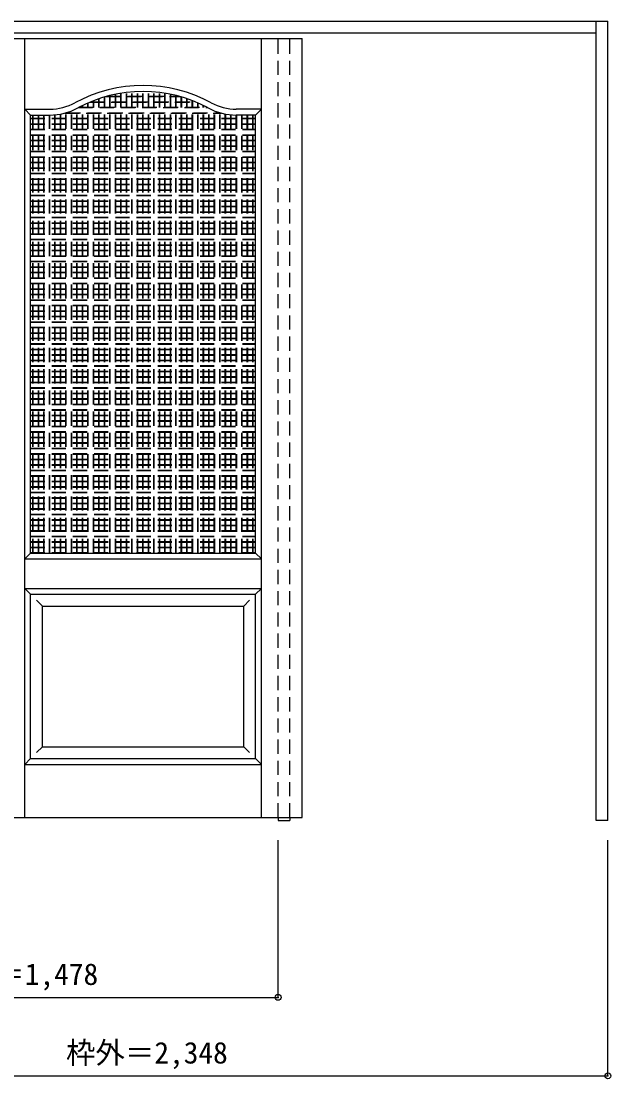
# Model space of a CAD drawing. Units: millimetres, scale not verified. Extents: x -1316 to 1584, y -1810 to 890.
# Drawn here: x 82 to 1584, y -1810 to 883 of the extents above; entities that cross this region are included whole.
import ezdxf
from ezdxf.enums import TextEntityAlignment as Align

# ---------------------------------------------------------------- set-up
doc = ezdxf.new("R2010")
doc.units = ezdxf.units.MM
doc.header["$LTSCALE"] = 30
doc.header["$PDMODE"] = 32
doc.header["$PDSIZE"] = 15
doc.linetypes.add('DASHED1', pattern=[1.8, 1.2, -0.6])
doc.layers.add('0-0', color=4, linetype='DASHED1')
doc.layers.add('0-1_寸法', color=7, linetype='Continuous')
doc.styles.add('ＭＳ ゴシック', font='')
doc.styles.get('ＭＳ ゴシック').set_extended_font_data('MS Gothic')

msp = doc.modelspace()

# ---------------------------------------------------------------- linework, layer by layer
at = {"layer": '0-0', "color": 3, "linetype": 'Continuous'}
for p, q in [((-771.53, 882.69), (1576.47, 882.69)), ((1546.47, -1152.31), (1546.47, 882.69)), ((1576.47, -1152.31), (1576.47, 882.69)), ((-741.53, 852.69), (1546.47, 852.69)), ((-741.53, 838.69), (797.47, 838.69)), ((105.97, 643.69), (154.99, 643.69)), ((105.97, -471.31), (105.97, 643.69)), ((678.97, 643.69), (629.96, 643.69)), ((105.97, -576.31), (678.97, -576.31)), ((105.97, -994.31), (105.97, -576.31)), ((678.97, -994.31), (678.97, -576.31)), ((105.97, -994.31), (678.97, -994.31)), ((736.47, -1144.31), (736.47, -1152.31)), ((736.47, -1152.31), (766.47, -1152.31)), ((766.47, -1144.31), (766.47, -1152.31)), ((1576.47, -1152.31), (1546.47, -1152.31))]:
    msp.add_line(p, q, dxfattribs=at)
at = {"layer": '0-0', "color": 7, "linetype": 'Continuous'}
for p, q in [((90.97, -1144.31), (90.97, 838.69)), ((693.97, -1144.31), (693.97, 838.69)), ((105.97, 643.69), (90.97, 658.69)), ((90.97, 658.69), (154.99, 658.69)), ((693.97, 658.69), (629.96, 658.69)), ((678.97, 643.69), (693.97, 658.69)), ((105.97, -471.31), (90.97, -486.31)), ((678.97, -471.31), (693.97, -486.31)), ((90.97, -486.31), (693.97, -486.31)), ((90.97, -561.31), (105.97, -576.31)), ((90.97, -561.31), (693.97, -561.31)), ((693.97, -561.31), (678.97, -576.31)), ((120.97, -591.31), (135.97, -606.31)), ((663.97, -591.31), (648.97, -606.31)), ((135.97, -964.31), (135.97, -606.31)), ((135.97, -606.31), (648.97, -606.31)), ((648.97, -964.31), (648.97, -606.31)), ((135.97, -964.31), (120.97, -979.31)), ((135.97, -964.31), (648.97, -964.31)), ((648.97, -964.31), (663.97, -979.31)), ((105.97, -994.31), (90.97, -1009.31)), ((678.97, -994.31), (693.97, -1009.31)), ((90.97, -1009.31), (693.97, -1009.31))]:
    msp.add_line(p, q, dxfattribs=at)
at = {"layer": '0-0'}
for p, q in [((736.47, -1144.31), (736.47, 852.69)), ((766.47, -1144.31), (766.47, 852.69)), ((349.97, -471.31), (349.97, 701.1)), ((350.97, -471.31), (350.97, 701.22)), ((363.97, -471.31), (363.97, 702.53)), ((364.97, -471.31), (364.97, 702.61)), ((377.97, -471.31), (377.97, 703.39)), ((378.97, -471.31), (378.97, 703.43)), ((391.97, -471.31), (391.97, 703.69)), ((392.97, -471.31), (392.97, 703.69)), ((405.97, -471.31), (405.97, 703.43)), ((406.97, -471.31), (406.97, 703.39)), ((419.97, -471.31), (419.97, 702.61)), ((420.97, -471.31), (420.97, 702.53)), ((433.97, -471.31), (433.97, 701.22)), ((434.97, -471.31), (434.97, 701.1)), ((251.97, -471.31), (251.97, 674.26)), ((252.97, -471.31), (252.97, 674.69)), ((257.67, 676.69), (527.27, 676.69)), ((260.09, 677.69), (524.85, 677.69)), ((265.97, -471.31), (265.97, 680.03)), ((266.97, -471.31), (266.97, 680.42)), ((279.97, -471.31), (279.97, 685.12)), ((280.97, -471.31), (280.97, 685.46)), ((293.97, -471.31), (293.97, 689.55)), ((294.97, -471.31), (294.97, 689.84)), ((297.97, 690.69), (486.98, 690.69)), ((301.61, 691.69), (483.34, 691.69)), ((307.97, -471.31), (307.97, 693.34)), ((308.97, -471.31), (308.97, 693.59)), ((321.97, -471.31), (321.97, 696.52)), ((322.97, -471.31), (322.97, 696.72)), ((335.97, -471.31), (335.97, 699.1)), ((336.97, -471.31), (336.97, 699.27)), ((447.97, -471.31), (447.97, 699.27)), ((448.97, -471.31), (448.97, 699.1)), ((461.97, -471.31), (461.97, 696.72)), ((462.97, -471.31), (462.97, 696.52)), ((475.97, -471.31), (475.97, 693.59)), ((476.97, -471.31), (476.97, 693.34)), ((489.97, -471.31), (489.97, 689.84)), ((490.97, -471.31), (490.97, 689.55)), ((503.97, -471.31), (503.97, 685.46)), ((504.97, -471.31), (504.97, 685.12)), ((517.97, -471.31), (517.97, 680.42)), ((518.97, -471.31), (518.97, 680.03)), ((531.97, -471.31), (531.97, 674.69)), ((532.97, -471.31), (532.97, 674.26)), ((182.97, -471.31), (182.97, 646.33)), ((193.39, 648.69), (591.55, 648.69)), ((195.97, -471.31), (195.97, 649.4)), ((196.97, -471.31), (196.97, 649.69)), ((196.99, 649.69), (587.96, 649.69)), ((209.97, -471.31), (209.97, 654.14)), ((210.97, -471.31), (210.97, 654.53)), ((223.97, -471.31), (223.97, 660.5)), ((224.97, -471.31), (224.97, 661.02)), ((228.1, 662.69), (556.85, 662.69)), ((229.99, 663.69), (554.95, 663.69)), ((237.97, -471.31), (237.97, 667.75)), ((238.97, -471.31), (238.97, 668.24)), ((545.97, -471.31), (545.97, 668.24)), ((546.97, -471.31), (546.97, 667.75)), ((559.97, -471.31), (559.97, 661.02)), ((560.97, -471.31), (560.97, 660.5)), ((573.97, -471.31), (573.97, 654.53)), ((574.97, -471.31), (574.97, 654.14)), ((587.97, -471.31), (587.97, 649.69)), ((588.97, -471.31), (588.97, 649.4)), ((601.97, -471.31), (601.97, 646.33)), ((105.97, 635.69), (678.97, 635.69)), ((105.97, 634.69), (678.97, 634.69)), ((105.97, 621.69), (678.97, 621.69)), ((105.97, 620.69), (678.97, 620.69)), ((111.97, -471.31), (111.97, 643.69)), ((112.97, -471.31), (112.97, 643.69)), ((125.97, -471.31), (125.97, 643.69)), ((126.97, -471.31), (126.97, 643.69)), ((139.97, -471.31), (139.97, 643.69)), ((140.97, -471.31), (140.97, 643.69)), ((153.97, -471.31), (153.97, 643.69)), ((154.97, -471.31), (154.97, 643.69)), ((167.97, -471.31), (167.97, 644.26)), ((168.97, -471.31), (168.97, 644.35)), ((181.97, -471.31), (181.97, 646.14)), ((602.97, -471.31), (602.97, 646.14)), ((615.97, -471.31), (615.97, 644.35)), ((616.97, -471.31), (616.97, 644.26)), ((629.97, -471.31), (629.97, 643.69)), ((630.97, -471.31), (630.97, 643.69)), ((643.97, -471.31), (643.97, 643.69)), ((644.97, -471.31), (644.97, 643.69)), ((657.97, -471.31), (657.97, 643.69)), ((658.97, -471.31), (658.97, 643.69)), ((671.97, -471.31), (671.97, 643.69)), ((672.97, -471.31), (672.97, 643.69)), ((105.97, 607.69), (678.97, 607.69)), ((105.97, 606.69), (678.97, 606.69)), ((105.97, 593.69), (678.97, 593.69)), ((105.97, 592.69), (678.97, 592.69)), ((105.97, 579.69), (678.97, 579.69)), ((105.97, 578.69), (678.97, 578.69)), ((105.97, 565.69), (678.97, 565.69)), ((105.97, 564.69), (678.97, 564.69)), ((105.97, 551.69), (678.97, 551.69)), ((105.97, 550.69), (678.97, 550.69)), ((105.97, 537.69), (678.97, 537.69)), ((105.97, 536.69), (678.97, 536.69)), ((105.97, 523.69), (678.97, 523.69)), ((105.97, 522.69), (678.97, 522.69)), ((105.97, 509.69), (678.97, 509.69)), ((105.97, 508.69), (678.97, 508.69)), ((105.97, 495.69), (678.97, 495.69)), ((105.97, 494.69), (678.97, 494.69)), ((105.97, 481.69), (678.97, 481.69)), ((105.97, 480.69), (678.97, 480.69)), ((105.97, 467.69), (678.97, 467.69)), ((105.97, 466.69), (678.97, 466.69)), ((105.97, 453.69), (678.97, 453.69)), ((105.97, 452.69), (678.97, 452.69)), ((105.97, 439.69), (678.97, 439.69)), ((105.97, 438.69), (678.97, 438.69)), ((105.97, 425.69), (678.97, 425.69)), ((105.97, 424.69), (678.97, 424.69)), ((105.97, 411.69), (678.97, 411.69)), ((105.97, 410.69), (678.97, 410.69)), ((105.97, 397.69), (678.97, 397.69)), ((105.97, 396.69), (678.97, 396.69)), ((105.97, 383.69), (678.97, 383.69)), ((105.97, 382.69), (678.97, 382.69)), ((105.97, 369.69), (678.97, 369.69)), ((105.97, 368.69), (678.97, 368.69)), ((105.97, 355.69), (678.97, 355.69)), ((105.97, 354.69), (678.97, 354.69)), ((105.97, 341.69), (678.97, 341.69)), ((105.97, 340.69), (678.97, 340.69)), ((105.97, 327.69), (678.97, 327.69)), ((105.97, 326.69), (678.97, 326.69)), ((105.97, 313.69), (678.97, 313.69)), ((105.97, 312.69), (678.97, 312.69)), ((105.97, 299.69), (678.97, 299.69)), ((105.97, 298.69), (678.97, 298.69)), ((105.97, 285.69), (678.97, 285.69)), ((105.97, 284.69), (678.97, 284.69)), ((105.97, 271.69), (678.97, 271.69)), ((105.97, 270.69), (678.97, 270.69)), ((105.97, 257.69), (678.97, 257.69)), ((105.97, 256.69), (678.97, 256.69)), ((105.97, 243.69), (678.97, 243.69)), ((105.97, 242.69), (678.97, 242.69)), ((105.97, 229.69), (678.97, 229.69)), ((105.97, 228.69), (678.97, 228.69)), ((105.97, 215.69), (678.97, 215.69)), ((105.97, 214.69), (678.97, 214.69)), ((105.97, 201.69), (678.97, 201.69)), ((105.97, 200.69), (678.97, 200.69)), ((105.97, 187.69), (678.97, 187.69)), ((105.97, 186.69), (678.97, 186.69)), ((105.97, 173.69), (678.97, 173.69)), ((105.97, 172.69), (678.97, 172.69)), ((105.97, 159.69), (678.97, 159.69)), ((105.97, 158.69), (678.97, 158.69)), ((105.97, 145.69), (678.97, 145.69)), ((105.97, 144.69), (678.97, 144.69)), ((105.97, 131.69), (678.97, 131.69)), ((105.97, 130.69), (678.97, 130.69)), ((105.97, 117.69), (678.97, 117.69)), ((105.97, 116.69), (678.97, 116.69)), ((105.97, 103.69), (678.97, 103.69)), ((105.97, 102.69), (678.97, 102.69)), ((105.97, 89.69), (678.97, 89.69)), ((105.97, 88.69), (678.97, 88.69)), ((105.97, 75.69), (678.97, 75.69)), ((105.97, 74.69), (678.97, 74.69)), ((105.97, 61.69), (678.97, 61.69)), ((105.97, 60.69), (678.97, 60.69)), ((105.97, 47.69), (678.97, 47.69)), ((105.97, 46.69), (678.97, 46.69)), ((105.97, 33.69), (678.97, 33.69)), ((105.97, 32.69), (678.97, 32.69)), ((105.97, 19.69), (678.97, 19.69)), ((105.97, 18.69), (678.97, 18.69)), ((105.97, 5.69), (678.97, 5.69)), ((105.97, 4.69), (678.97, 4.69)), ((105.97, -8.31), (678.97, -8.31)), ((105.97, -9.31), (678.97, -9.31)), ((105.97, -22.31), (678.97, -22.31)), ((105.97, -23.31), (678.97, -23.31)), ((105.97, -36.31), (678.97, -36.31)), ((105.97, -37.31), (678.97, -37.31)), ((105.97, -50.31), (678.97, -50.31)), ((105.97, -51.31), (678.97, -51.31)), ((105.97, -64.31), (678.97, -64.31)), ((105.97, -65.31), (678.97, -65.31)), ((105.97, -78.31), (678.97, -78.31)), ((105.97, -79.31), (678.97, -79.31)), ((105.97, -92.31), (678.97, -92.31)), ((105.97, -93.31), (678.97, -93.31)), ((105.97, -106.31), (678.97, -106.31)), ((105.97, -107.31), (678.97, -107.31)), ((105.97, -120.31), (678.97, -120.31)), ((105.97, -121.31), (678.97, -121.31)), ((105.97, -134.31), (678.97, -134.31)), ((105.97, -135.31), (678.97, -135.31)), ((105.97, -148.31), (678.97, -148.31)), ((105.97, -149.31), (678.97, -149.31)), ((105.97, -162.31), (678.97, -162.31)), ((105.97, -163.31), (678.97, -163.31)), ((105.97, -176.31), (678.97, -176.31)), ((105.97, -177.31), (678.97, -177.31)), ((105.97, -190.31), (678.97, -190.31)), ((105.97, -191.31), (678.97, -191.31)), ((105.97, -204.31), (678.97, -204.31)), ((105.97, -205.31), (678.97, -205.31)), ((105.97, -218.31), (678.97, -218.31)), ((105.97, -219.31), (678.97, -219.31)), ((105.97, -232.31), (678.97, -232.31)), ((105.97, -233.31), (678.97, -233.31)), ((105.97, -246.31), (678.97, -246.31)), ((105.97, -247.31), (678.97, -247.31)), ((105.97, -260.31), (678.97, -260.31)), ((105.97, -261.31), (678.97, -261.31)), ((105.97, -274.31), (678.97, -274.31)), ((105.97, -275.31), (678.97, -275.31)), ((105.97, -288.31), (678.97, -288.31)), ((105.97, -289.31), (678.97, -289.31)), ((105.97, -302.31), (678.97, -302.31)), ((105.97, -303.31), (678.97, -303.31)), ((105.97, -316.31), (678.97, -316.31)), ((105.97, -317.31), (678.97, -317.31)), ((105.97, -330.31), (678.97, -330.31)), ((105.97, -331.31), (678.97, -331.31)), ((105.97, -344.31), (678.97, -344.31)), ((105.97, -345.31), (678.97, -345.31)), ((105.97, -358.31), (678.97, -358.31)), ((105.97, -359.31), (678.97, -359.31)), ((105.97, -372.31), (678.97, -372.31)), ((105.97, -373.31), (678.97, -373.31)), ((105.97, -386.31), (678.97, -386.31)), ((105.97, -387.31), (678.97, -387.31)), ((105.97, -400.31), (678.97, -400.31)), ((105.97, -401.31), (678.97, -401.31)), ((105.97, -414.31), (678.97, -414.31)), ((105.97, -415.31), (678.97, -415.31)), ((105.97, -428.31), (678.97, -428.31)), ((105.97, -429.31), (678.97, -429.31)), ((105.97, -442.31), (678.97, -442.31)), ((105.97, -443.31), (678.97, -443.31)), ((105.97, -456.31), (678.97, -456.31)), ((105.97, -457.31), (678.97, -457.31)), ((105.97, -470.31), (678.97, -470.31))]:
    msp.add_line(p, q, dxfattribs=at)
at = {"layer": '0-0', "color": 3, "linetype": 'Continuous'}
for points in [[(-741.53, -1144.31), (797.47, -1144.31), (797.47, 838.69)], [(105.97, -471.31), (678.97, -471.31), (678.97, 643.69)]]:
    msp.add_lwpolyline(points, dxfattribs=at)
at = {"layer": '0-0', "color": 7, "linetype": 'Continuous'}
for centre, radius, start, end in [((392.47, 353.69), 365, 61.6423, 118.3577), ((154.99, 793.69), 135, 270, 298.3577), ((629.96, 793.69), 135, 241.6423, 270)]:
    msp.add_arc(centre, radius, start, end, dxfattribs=at)
at = {"layer": '0-0', "color": 3, "linetype": 'Continuous'}
for centre, radius, start, end in [((392.47, 353.69), 350, 61.6423, 118.3577), ((154.99, 793.69), 150, 270, 298.3577), ((629.96, 793.69), 150, 241.6423, 270)]:
    msp.add_arc(centre, radius, start, end, dxfattribs=at)
at = {"layer": '0-1_寸法', "color": 4}
for p, q in [((736.47, -1602.31), (736.47, -1202.31)), ((1576.47, -1802.31), (1576.47, -1202.31)), ((-741.53, -1602.31), (736.47, -1602.31)), ((-771.53, -1802.31), (1576.47, -1802.31))]:
    msp.add_line(p, q, dxfattribs=at)
at = {"layer": '0-1_寸法'}
for p in [(736.47, -1602.31), (1576.47, -1802.31)]:
    msp.add_point(p, dxfattribs=at)

# ---------------------------------------------------------------- texts
at = {"layer": '0-1_寸法', "style": 'ＭＳ ゴシック'}
for s, p in [('有効開口＝1,478', (-283.78, -1587.31)), ('枠外＝2,348', (196.22, -1787.31))]:
    msp.add_text(s, height=54.99, dxfattribs=at).set_placement(p, align=Align.BOTTOM_LEFT)

doc.saveas('drawing.dxf')
